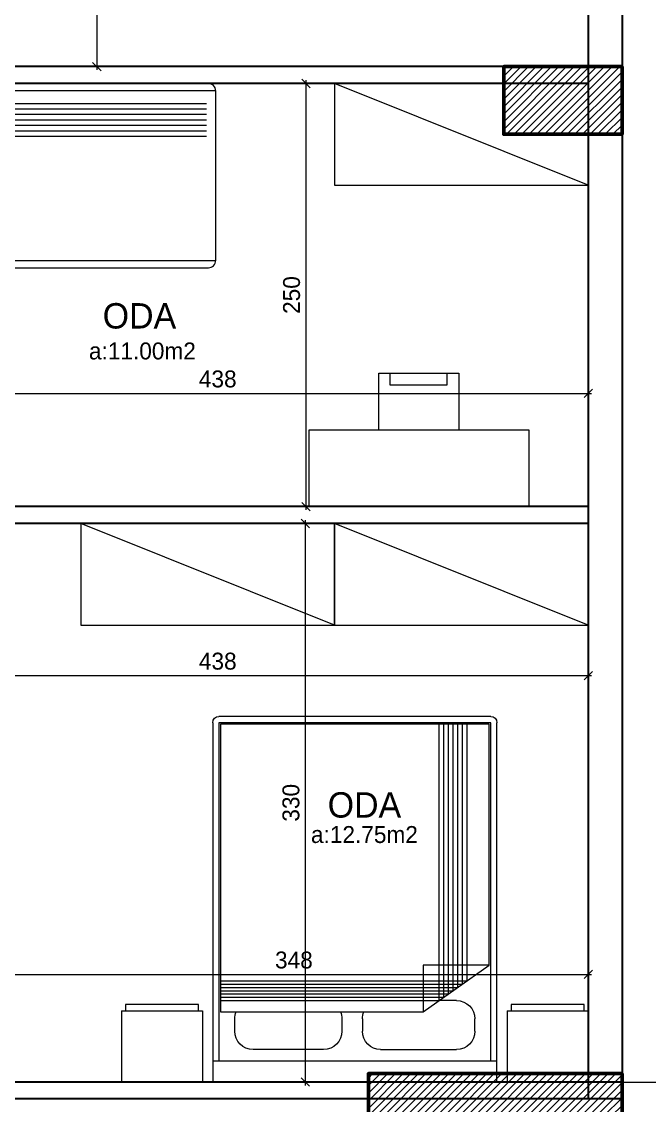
# Model space of a CAD drawing. Header units: centimetres. Extents: x 562865 to 1310255, y -148070 to 32737.
# Drawn here: x 648756 to 649127, y -25463 to -24823 of the extents above; entities that cross this region are included whole.
import ezdxf
from ezdxf.enums import TextEntityAlignment as Align

# ---------------------------------------------------------------- set-up
doc = ezdxf.new("R2010")
doc.units = ezdxf.units.CM
doc.header["$LTSCALE"] = 2.5
doc.layers.get('0').update_dxf_attribs({"color": 86})
for name, color, linetype in [('alan', 7, 'Continuous'), ('mahal', 7, 'Continuous'), ('TARAMA KOLON', 252, 'Continuous')]:
    doc.layers.add(name, color=color, linetype=linetype)
for name, color, linetype, lineweight in [('DUVAR', 4, 'Continuous', 30), ('iç ölçü', 106, 'Continuous', 18), ('kolon', 1, 'Continuous', 53), ('TEFRIS', 33, 'Continuous', 0)]:
    doc.layers.add(name, color=color, linetype=linetype, lineweight=lineweight)
doc.styles.add('PINAR', font='comic.ttf')
doc.dimstyles.new('TEMİZ ÖLÇÜ', dxfattribs={"dimtxt": 10, "dimasz": 5, "dimexe": 1.8, "dimexo": 0.625, "dimgap": 3, "dimtad": 1, "dimdec": 0, "dimrnd": 0.5, "dimzin": 1, "dimdsep": 46, "dimtxsty": 'PINAR', "dimblk": 'OBLIQUE', "dimcen": 0.9, "dimdle": 2, "dimclrd": 256, "dimclre": 256, "dimclrt": 7, "dimadec": 0, "dimazin": 0, "dimtfac": 1, "dimtdec": 0, "dimtofl": 0, "dimtmove": 2, "dimatfit": 2, "dimfxl": 10, "dimfxlon": 1, "dimlwd": -1, "dimlwe": -1, "dimarcsym": 0})

# ---------------------------------------------------------------- blocks, each defined once
blk = doc.blocks.new('_Oblique')
at = {"color": 0, "linetype": 'ByBlock', "lineweight": -2}
blk.add_line((-0.5, -0.5), (0.5, 0.5), dxfattribs=at)
blk = doc.blocks.new('*D2272')
at = {"layer": 'Defpoints', "color": 0}
for p in [(648792.73, -24444.14), (648792.73, -24849.39), (648800.76, -24849.39)]:
    blk.add_point(p, dxfattribs=at)
at = {"layer": 'iç ölçü'}
for p, q in [((648793.36, -24444.14), (648802.56, -24444.14)), ((648800.76, -24442.14), (648800.76, -24851.39)), ((648793.36, -24849.39), (648802.56, -24849.39))]:
    blk.add_line(p, q, dxfattribs=at)
at = {"layer": 'iç ölçü', "linetype": 'ByBlock', "xscale": 5, "yscale": 5, "zscale": 5}
for p, rotation in [((648800.76, -24444.14), 90), ((648800.76, -24849.39), 270)]:
    blk.add_blockref('_Oblique', p, dxfattribs=dict(at, rotation=rotation))
at = {"layer": 'iç ölçü', "color": 7, "insert": (648792.27, -24646.76), "char_height": 10, "attachment_point": 5, "rotation": 90, "style": 'PINAR'}
blk.add_mtext('405', dxfattribs=at)
blk = doc.blocks.new('*D2276')
at = {"layer": 'Defpoints', "color": 0}
for p in [(648943.34, -24859.39), (648924.37, -25109.39), (648943.34, -25109.39)]:
    blk.add_point(p, dxfattribs=at)
at = {"layer": 'iç ölçü'}
for p, q in [((648934.37, -24859.39), (648922.57, -24859.39)), ((648924.37, -24857.39), (648924.37, -25111.39)), ((648934.37, -25109.39), (648922.57, -25109.39))]:
    blk.add_line(p, q, dxfattribs=at)
at = {"layer": 'iç ölçü', "linetype": 'ByBlock', "xscale": 5, "yscale": 5, "zscale": 5}
for p, rotation in [((648924.37, -24859.39), 90), ((648924.37, -25109.39), 270)]:
    blk.add_blockref('_Oblique', p, dxfattribs=dict(at, rotation=rotation))
at = {"layer": 'iç ölçü', "color": 7, "insert": (648915.9, -24984.39), "char_height": 10, "attachment_point": 5, "rotation": 90, "style": 'PINAR'}
blk.add_mtext('250', dxfattribs=at)
blk = doc.blocks.new('*D2277')
at = {"layer": 'Defpoints', "color": 0}
for p in [(648653.2, -25014.39), (649091.24, -25014.39), (649091.24, -25042.48)]:
    blk.add_point(p, dxfattribs=at)
at = {"layer": 'iç ölçü'}
for p, q in [((648653.2, -25032.48), (648653.2, -25044.28)), ((649091.24, -25032.48), (649091.24, -25044.28)), ((648651.2, -25042.48), (649093.24, -25042.48))]:
    blk.add_line(p, q, dxfattribs=at)
at = {"layer": 'iç ölçü', "linetype": 'ByBlock', "xscale": 5, "yscale": 5, "zscale": 5, "rotation": 180}
blk.add_blockref('_Oblique', (648653.2, -25042.48), dxfattribs=at)
at = {"layer": 'iç ölçü', "linetype": 'ByBlock', "xscale": 5, "yscale": 5, "zscale": 5}
blk.add_blockref('_Oblique', (649091.24, -25042.48), dxfattribs=at)
at = {"layer": 'iç ölçü', "color": 7, "insert": (648872.22, -25034.02), "char_height": 10, "attachment_point": 5, "style": 'PINAR'}
blk.add_mtext('438', dxfattribs=at)
blk = doc.blocks.new('*D2278')
at = {"layer": 'Defpoints', "color": 0}
for p in [(648897.67, -25119.39), (648897.67, -25449.39), (648923.94, -25449.39)]:
    blk.add_point(p, dxfattribs=at)
at = {"layer": 'iç ölçü'}
for p, q in [((648923.94, -25117.39), (648923.94, -25451.39)), ((648913.94, -25119.39), (648925.74, -25119.39)), ((648913.94, -25449.39), (648925.74, -25449.39))]:
    blk.add_line(p, q, dxfattribs=at)
at = {"layer": 'iç ölçü', "linetype": 'ByBlock', "xscale": 5, "yscale": 5, "zscale": 5}
for p, rotation in [((648923.94, -25119.39), 90), ((648923.94, -25449.39), 270)]:
    blk.add_blockref('_Oblique', p, dxfattribs=dict(at, rotation=rotation))
at = {"layer": 'iç ölçü', "color": 7, "insert": (648915.52, -25284.39), "char_height": 10, "attachment_point": 5, "rotation": 90, "style": 'PINAR'}
blk.add_mtext('330', dxfattribs=at)
blk = doc.blocks.new('*D2279')
at = {"layer": 'Defpoints', "color": 0}
for p in [(648653.2, -25200.8), (649091.24, -25200.8), (649091.24, -25209.23)]:
    blk.add_point(p, dxfattribs=at)
at = {"layer": 'iç ölçü'}
for p, q in [((648653.2, -25201.43), (648653.2, -25211.03)), ((649091.24, -25201.43), (649091.24, -25211.03)), ((648651.2, -25209.23), (649093.24, -25209.23))]:
    blk.add_line(p, q, dxfattribs=at)
at = {"layer": 'iç ölçü', "linetype": 'ByBlock', "xscale": 5, "yscale": 5, "zscale": 5, "rotation": 180}
blk.add_blockref('_Oblique', (648653.2, -25209.23), dxfattribs=at)
at = {"layer": 'iç ölçü', "linetype": 'ByBlock', "xscale": 5, "yscale": 5, "zscale": 5}
blk.add_blockref('_Oblique', (649091.24, -25209.23), dxfattribs=at)
at = {"layer": 'iç ölçü', "color": 7, "insert": (648872.22, -25200.77), "char_height": 10, "attachment_point": 5, "style": 'PINAR'}
blk.add_mtext('438', dxfattribs=at)
blk = doc.blocks.new('*D2286')
at = {"layer": 'Defpoints', "color": 0}
for p in [(648743.2, -25377.37), (649091.24, -25377.37), (649091.24, -25385.8)]:
    blk.add_point(p, dxfattribs=at)
at = {"layer": 'iç ölçü'}
for p, q in [((648743.2, -25378), (648743.2, -25387.6)), ((649091.24, -25378), (649091.24, -25387.6)), ((648741.2, -25385.8), (649093.24, -25385.8))]:
    blk.add_line(p, q, dxfattribs=at)
at = {"layer": 'iç ölçü', "linetype": 'ByBlock', "xscale": 5, "yscale": 5, "zscale": 5, "rotation": 180}
blk.add_blockref('_Oblique', (648743.2, -25385.8), dxfattribs=at)
at = {"layer": 'iç ölçü', "linetype": 'ByBlock', "xscale": 5, "yscale": 5, "zscale": 5}
blk.add_blockref('_Oblique', (649091.24, -25385.8), dxfattribs=at)
at = {"layer": 'iç ölçü', "color": 7, "insert": (648917.22, -25377.34), "char_height": 10, "attachment_point": 5, "style": 'PINAR'}
blk.add_mtext('348', dxfattribs=at)
blk = doc.blocks.new('Yatak-2a')
for p, q in [((-115, -35), (-115, 0)), ((-115, 0), (-75, 0)), ((-75, -35), (-75, 0)), ((75, 0), (115, 0)), ((75, -35), (75, 0)), ((115, -35), (115, 0)), ((-66.94, -176.94), (-66.94, -10.32)), ((66.94, -10.32), (66.94, -176.94)), ((-115, -35), (-75, -35)), ((-66.18, -176.18), (-66.18, -34.58)), ((-66.18, -34.58), (33.7, -34.58)), ((33.7, -34.58), (66.18, -57.51)), ((33.7, -57.51), (33.7, -34.58)), ((75, -35), (115, -35)), ((66.18, -57.51), (33.7, -57.51)), ((66.18, -57.51), (66.18, -176.18)), ((66.94, -176.94), (-66.94, -176.94)), ((66.18, -176.18), (-66.18, -176.18))]:
    blk.add_line(p, q)
at = {"color": 33}
for p, q in [((-70, 0), (70, 0)), ((-70, -10.32), (-70, 0)), ((70, 0), (70, -10.32)), ((-70, -176.94), (-70, -10.32)), ((70, -10.32), (-70, -10.32)), ((70, -10.32), (70, -176.94)), ((66.94, -180), (-66.94, -180))]:
    blk.add_line(p, q, dxfattribs=at)
at = {"color": 8}
for p, q in [((-15.36, -16.05), (-50.13, -16.05)), ((12.69, -16.05), (50.13, -16.05)), ((-59.11, -25.03), (-59.11, -31.14)), ((-6.38, -31.14), (-6.38, -25.03)), ((3.71, -31.14), (3.71, -25.03)), ((59.11, -25.03), (59.11, -31.14)), ((41.34, -39.97), (-66.18, -39.97)), ((43.64, -41.59), (-66.18, -41.59)), ((41.34, -176.18), (41.34, -39.97)), ((50.13, -40.12), (41.55, -40.12)), ((43.64, -176.18), (43.64, -41.59)), ((45.93, -43.21), (-66.18, -43.21)), ((48.22, -44.83), (-66.18, -44.83)), ((50.51, -46.45), (-66.18, -46.45)), ((45.93, -176.18), (45.93, -43.21)), ((48.22, -176.18), (48.22, -44.83)), ((50.51, -176.18), (50.51, -46.45)), ((52.81, -48.07), (-66.18, -48.07)), ((55.1, -49.68), (-66.18, -49.68)), ((52.81, -176.18), (52.81, -48.07)), ((55.1, -176.18), (55.1, -49.68))]:
    blk.add_line(p, q, dxfattribs=at)
at = {"color": 42}
for p, q in [((-113, -38.2), (-113, -35)), ((-77, -35), (-77, -38.2)), ((77, -38.2), (77, -35)), ((113, -35), (113, -38.2)), ((-77, -38.2), (-113, -38.2)), ((113, -38.2), (77, -38.2))]:
    blk.add_line(p, q, dxfattribs=at)
at = {"color": 8}
for centre, start, end in [((-50.13, -25.03), 90, 180), ((-15.36, -25.03), 360, 90), ((12.69, -25.03), 90, 180), ((50.13, -25.03), 360, 90), ((-50.13, -31.14), 179.9994, 202.5177), ((-15.36, -31.14), 337.4811, 359.9994), ((12.69, -31.14), 179.9994, 202.5177), ((50.13, -31.14), 270, 0)]:
    blk.add_arc(centre, 8.98, start, end, dxfattribs=at)
at = {"color": 33}
for centre, start, end in [((-66.94, -176.94), 180, 270), ((66.94, -176.94), 270, 0)]:
    blk.add_arc(centre, 3.06, start, end, dxfattribs=at)
blk = doc.blocks.new('G$C0735DA1E')
at = {"color": 42}
for p, q in [((0, 108.9), (0, 0)), ((8.51, 108.9), (0, 108.9)), ((8.51, 0), (8.51, 108.9)), ((217.8, 104.59), (42.74, 104.59)), ((42.74, 104.59), (42.74, 51.22)), ((42.74, 51.22), (75.09, 4.31)), ((75.09, 51.22), (42.74, 51.22)), ((75.09, 4.31), (75.09, 51.22)), ((10.29, 0), (0, 0)), ((75.09, 4.31), (217.8, 4.31))]:
    blk.add_line(p, q, dxfattribs=at)
for p, q in [((213.49, 108.9), (8.51, 108.9)), ((217.8, 4.31), (217.8, 104.59)), ((8.51, 0), (213.49, 0))]:
    blk.add_line(p, q)
at = {"color": 8}
for p, q in [((64.05, 96.98), (64.05, 52.43)), ((212.41, 96.98), (64.05, 96.98)), ((59.48, 90.51), (59.48, 52.43)), ((212.41, 90.51), (59.48, 90.51)), ((61.77, 93.74), (61.77, 52.43)), ((212.41, 93.74), (61.77, 93.74)), ((212.41, 84.04), (54.92, 84.04)), ((54.92, 84.04), (54.92, 52.43)), ((212.41, 87.27), (57.2, 87.27)), ((57.2, 87.27), (57.2, 52.43)), ((212.41, 77.57), (50.35, 77.57)), ((50.35, 77.57), (50.35, 52.43)), ((212.41, 80.8), (52.63, 80.8)), ((52.63, 80.8), (52.63, 52.43))]:
    blk.add_line(p, q, dxfattribs=at)
for centre, start, end in [((213.49, 104.59), 359.99996, 90.00004), ((213.49, 4.31), 269.99996, 0.00004)]:
    blk.add_arc(centre, 4.31, start, end)
for centre, radius, start, end in [((-392.71, 54.41), 405.93, 355.2981, 4.7019), ((30.01, 173.57), 87.79, 258.06799, 278.34062), ((417.07, 54.41), 370.41, 181.39769, 185.15396), ((30.01, -112.77), 135.13, 82.28082, 97.71918)]:
    blk.add_arc(centre, radius, start, end, dxfattribs=at)
blk = doc.blocks.new('G$C7B943698')
at = {"layer": 'TEFRIS'}
blk.add_lwpolyline([(41.29, 45.15), (41.29, 78.78), (88.6, 78.78), (88.6, 45.15)], dxfattribs=at)
for points in [[(48.1, 78.78), (81.62, 78.78), (81.62, 71.66), (48.1, 71.66)], [(0, 0), (130.27, 0), (130.27, 45.15), (0, 45.15)]]:
    blk.add_lwpolyline(points, close=True, dxfattribs=at)
blk = doc.blocks.new('SB')
at = {"layer": 'TARAMA KOLON'}
h = blk.add_hatch(dxfattribs=at)
h.set_pattern_fill('ANSI31', color=256, angle=7e-15)
h.paths.add_polyline_path([(655327.34, -25829.39), (655302.34, -25829.39), (655302.34, -25959.39), (655327.34, -25959.39)])
h.paths.add_polyline_path([(655437.34, -24424.14), (655477.34, -24424.14), (655477.34, -24494.14), (655437.34, -24494.14)])
h.paths.add_polyline_path([(655327.34, -25359.39), (655297.34, -25359.39), (655297.34, -25469.39), (655327.34, -25469.39)])
h.paths.add_polyline_path([(655327.34, -26079.39), (655327.34, -26109.39), (655257.34, -26109.39), (655257.34, -26079.39)])
h.paths.add_polyline_path([(654229.3, -24849.39), (654229.3, -24889.39), (654299.3, -24889.39), (654299.3, -24849.39)])
h.paths.add_polyline_path([(654269.3, -25899.39), (654229.3, -25899.39), (654229.3, -25829.39), (654269.3, -25829.39)])
h.paths.add_polyline_path([(654229.3, -25444.39), (654229.3, -25469.39), (654379.3, -25469.39), (654379.3, -25444.39)])
h.paths.add_polyline_path([(655112.34, -26369.39), (655142.34, -26369.39), (655142.34, -26429.39), (655112.34, -26429.39)])
h.paths.add_polyline_path([(654997.34, -26079.39), (654997.34, -26109.39), (654927.34, -26109.39), (654927.34, -26079.39)])
h.paths.add_polyline_path([(655437.34, -24889.39), (655467.34, -24889.39), (655467.34, -24829.39), (655437.34, -24829.39)])
h.paths.add_polyline_path([(655112.34, -26834.64), (655142.34, -26834.64), (655142.34, -26894.64), (655112.34, -26894.64)])
h.paths.add_polyline_path([(654787.34, -26369.39), (654817.34, -26369.39), (654817.34, -26429.39), (654787.34, -26429.39)])
h.paths.add_polyline_path([(655437.34, -26824.64), (655477.34, -26824.64), (655477.34, -26894.64), (655437.34, -26894.64)])
h.paths.add_polyline_path([(654299.3, -26369.39), (654299.3, -26409.39), (654229.3, -26409.39), (654229.3, -26369.39)])
h.paths.add_polyline_path([(654777.34, -26824.64), (654817.34, -26824.64), (654817.34, -26894.64), (654777.34, -26894.64)])
h.paths.add_polyline_path([(655437.34, -26369.39), (655467.34, -26369.39), (655467.34, -26429.39), (655437.34, -26429.39)])
h.paths.add_polyline_path([(655985.38, -25829.39), (656025.38, -25829.39), (656025.38, -25899.39), (655985.38, -25899.39)])
h.paths.add_polyline_path([(654927.34, -25959.39), (654927.34, -25359.39), (655177.34, -25359.39), (655177.34, -25389.39), (654952.35, -25389.39), (654952.35, -25729.39), (655177.34, -25729.39), (655177.34, -25754.39), (654952.34, -25754.39), (654952.34, -25934.39), (655177.34, -25934.39), (655177.34, -25959.39)])
h.paths.add_polyline_path([(654777.34, -24424.14), (654817.34, -24424.14), (654817.34, -24494.14), (654777.34, -24494.14)])
h.paths.add_polyline_path([(655985.38, -26824.64), (656025.38, -26824.64), (656025.38, -26894.64), (655985.38, -26894.64)])
h.paths.add_polyline_path([(654229.3, -24424.14), (654269.3, -24424.14), (654269.3, -24494.14), (654229.3, -24494.14)])
h.paths.add_polyline_path([(655107.34, -24424.14), (655147.34, -24424.14), (655147.34, -24494.14), (655107.34, -24494.14)])
h.paths.add_polyline_path([(655985.38, -24424.14), (656025.38, -24424.14), (656025.38, -24494.14), (655985.38, -24494.14)])
h.paths.add_polyline_path([(656025.38, -24849.39), (656025.38, -24889.39), (655955.38, -24889.39), (655955.38, -24849.39)])
h.paths.add_polyline_path([(654817.34, -24889.39), (654787.34, -24889.39), (654787.34, -24829.39), (654817.34, -24829.39)])
h.paths.add_polyline_path([(655114.84, -24849.39), (655139.84, -24849.39), (655139.84, -24999.39), (655114.84, -24999.39)])
h.paths.add_polyline_path([(656025.38, -26369.39), (656025.38, -26409.39), (655955.38, -26409.39), (655955.38, -26369.39)])
h.paths.add_polyline_path([(654229.3, -26824.64), (654269.3, -26824.64), (654269.3, -26894.64), (654229.3, -26894.64)])
h.paths.add_polyline_path([(656025.38, -25444.39), (656025.38, -25469.39), (655875.38, -25469.39), (655875.38, -25444.39)])
at = {"layer": 'kolon'}
for points in [[(656025.38, -24849.39), (656025.38, -24889.39), (655955.38, -24889.39), (655955.38, -24849.39)], [(656025.38, -25444.39), (656025.38, -25469.39), (655875.38, -25469.39), (655875.38, -25444.39)]]:
    blk.add_lwpolyline(points, close=True, dxfattribs=at)

msp = doc.modelspace()

# ---------------------------------------------------------------- linework, layer by layer
at = {"layer": 'DUVAR'}
for p, q in [((649111.24, -24424.14), (649111.24, -25469.39)), ((649091.24, -24444.14), (649091.24, -25459.39)), ((649091.24, -24849.39), (648643.2, -24849.39)), ((649091.24, -24859.39), (648653.2, -24859.39)), ((649091.24, -25109.39), (648643.2, -25109.39)), ((649091.24, -25119.39), (648643.2, -25119.39)), ((649111.24, -25449.39), (648393.2, -25449.39)), ((649111.24, -25459.39), (648393.2, -25459.39))]:
    msp.add_line(p, q, dxfattribs=at)
at = {"layer": 'TEFRIS'}
for points in [[(649091.24, -24919.39), (649091.24, -24859.39), (648941.24, -24859.39), (648941.24, -24919.39), (649091.24, -24919.39), (648941.24, -24859.39)], [(648941.24, -25179.39), (648941.24, -25119.39), (648791.24, -25119.39), (648791.24, -25179.39), (648941.24, -25179.39), (648791.24, -25119.39)], [(649091.24, -25179.39), (649091.24, -25119.39), (648941.24, -25119.39), (648941.24, -25179.39), (649091.24, -25179.39), (648941.24, -25119.39)], [(649111.24, -25449.39), (649424.12, -25449.39)]]:
    msp.add_lwpolyline(points, dxfattribs=at)

# ---------------------------------------------------------------- block references
at = {"layer": 'iç ölçü'}
msp.add_blockref('G$C7B943698', (648926.11, -25109.39), dxfattribs=at)
at = {"layer": 'TARAMA KOLON'}
msp.add_blockref('SB', (-6914.14, 0), dxfattribs=at)
at = {"layer": 'TEFRIS'}
msp.add_blockref('G$C0735DA1E', (648653.2, -24968.29), dxfattribs=at)
at = {"layer": 'TEFRIS', "xscale": -1.2, "yscale": 1.2, "zscale": 1.2, "rotation": 180}
msp.add_blockref('Yatak-2a', (648953.24, -25449.39), dxfattribs=at)

# ---------------------------------------------------------------- texts
at = {"layer": 'alan', "style": 'PINAR'}
for s, p in [('a:11.00m2', (648827.68, -25022.42)), ('a:12.75m2', (648958.92, -25308.14))]:
    msp.add_text(s, height=10, dxfattribs=at).set_placement(p, align=Align.CENTER)
at = {"layer": 'mahal', "style": 'PINAR'}
for p in [(648825.92, -25004.16), (648958.92, -25293.14)]:
    msp.add_text('ODA', height=15, dxfattribs=at).set_placement(p, align=Align.CENTER)

# ---------------------------------------------------------------- dimensions: what is measured, and where the dimension line sits
at = {"layer": 'iç ölçü'}
for base, p1, p2, picture, middle in [((648800.76, -24849.39), (648792.73, -24444.14), (648792.73, -24849.39), '*D2272', (648792.27, -24646.76)), ((648924.37, -25109.39), (648943.34, -24859.39), (648943.34, -25109.39), '*D2276', (648915.9, -24984.39)), ((648923.94, -25449.39), (648897.67, -25119.39), (648897.67, -25449.39), '*D2278', (648915.52, -25284.39))]:
    dim = msp.add_linear_dim(base=base, p1=p1, p2=p2, angle=90, dimstyle='TEMİZ ÖLÇÜ', dxfattribs=at)
    dim.commit()
    dim.dimension.update_dxf_attribs({"geometry": picture, "text_midpoint": middle})
for base, p1, p2, picture, middle in [((649091.24, -25042.48), (648653.2, -25014.39), (649091.24, -25014.39), '*D2277', (648872.22, -25034.02)), ((649091.24, -25209.23), (648653.2, -25200.8), (649091.24, -25200.8), '*D2279', (648872.22, -25200.77)), ((649091.24, -25385.8), (648743.2, -25377.37), (649091.24, -25377.37), '*D2286', (648917.22, -25377.34))]:
    dim = msp.add_linear_dim(base=base, p1=p1, p2=p2, dimstyle='TEMİZ ÖLÇÜ', dxfattribs=at)
    dim.commit()
    dim.dimension.update_dxf_attribs({"geometry": picture, "text_midpoint": middle})

doc.saveas('drawing.dxf')
